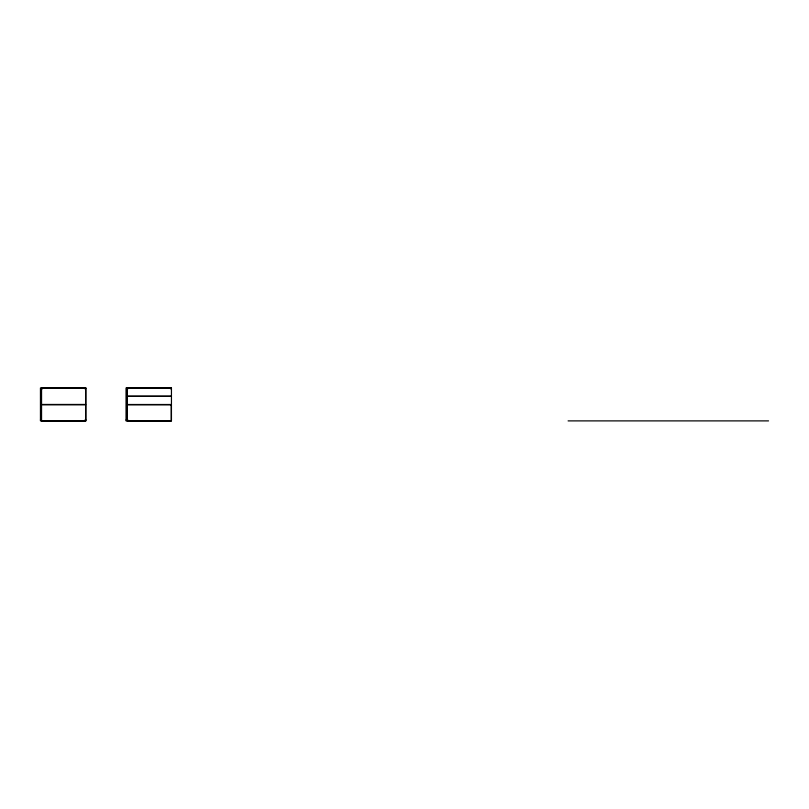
<?xml version="1.0" encoding="UTF-8"?>
<svg xmlns="http://www.w3.org/2000/svg" width="809" height="809" viewBox="0 0 809 809"><rect width="100%" height="100%" fill="white"/><g stroke="black" fill="none" stroke-linecap="round" stroke-linejoin="round"><path stroke-width="1.21" d="M171.447 388.209L127.053 388.209L127.053 396.127L171.447 396.127M171.447 396.38L127.053 396.38L127.053 404.5L171.447 404.5M40.45 419.982L41.35 419.982L41.35 387.966M84.955 419.982L85.855 419.982M126.042 419.982L127.852 419.982M568.09 420.892L768.55 420.892M170.547 387.966L170.547 388.866M127.852 387.966L127.852 388.866M126.952 387.966L126.952 419.982M84.955 387.966L84.955 388.866M42.25 387.966L42.25 388.866M85.855 387.966L40.45 387.966L40.45 420.892L85.855 420.892L85.855 387.966M171.447 387.966L126.042 387.966L126.042 420.892L171.447 420.892L171.447 387.966M85.653 388.209L41.552 388.209L41.552 404.449L85.653 404.449L85.653 388.209M85.653 404.803L41.552 404.803L41.552 421.034L85.653 421.034L85.653 404.803M171.255 404.803L127.144 404.803L127.144 421.034L171.255 421.034L171.255 404.803"/></g></svg>
